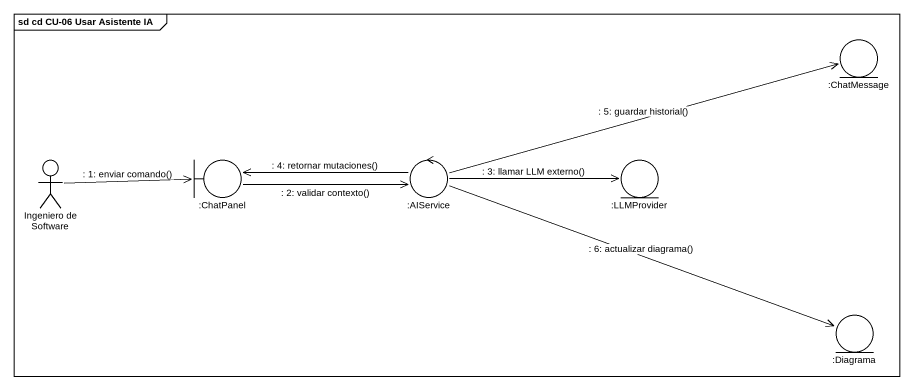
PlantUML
@startuml
mainframe sd cd CU-06 Usar Asistente IA
entity ":ChatMessage" as ChatMessage
actor "Ingeniero de Software" as Ingeniero_de_Software
boundary ":ChatPanel" as ChatPanel
control ":AIService" as AIService
entity ":LLMProvider" as LLMProvider
entity ":Diagrama" as Diagrama
Ingeniero_de_Software -right-> ChatPanel : : 1: enviar comando()
ChatPanel -right-> AIService : : 2: validar contexto()
AIService -right-> ChatMessage : : 5: guardar historial()
AIService -left-> ChatPanel : : 4: retornar mutaciones()
AIService -right-> LLMProvider : : 3: llamar LLM externo()
AIService -right-> Diagrama : : 6: actualizar diagrama()
@enduml
